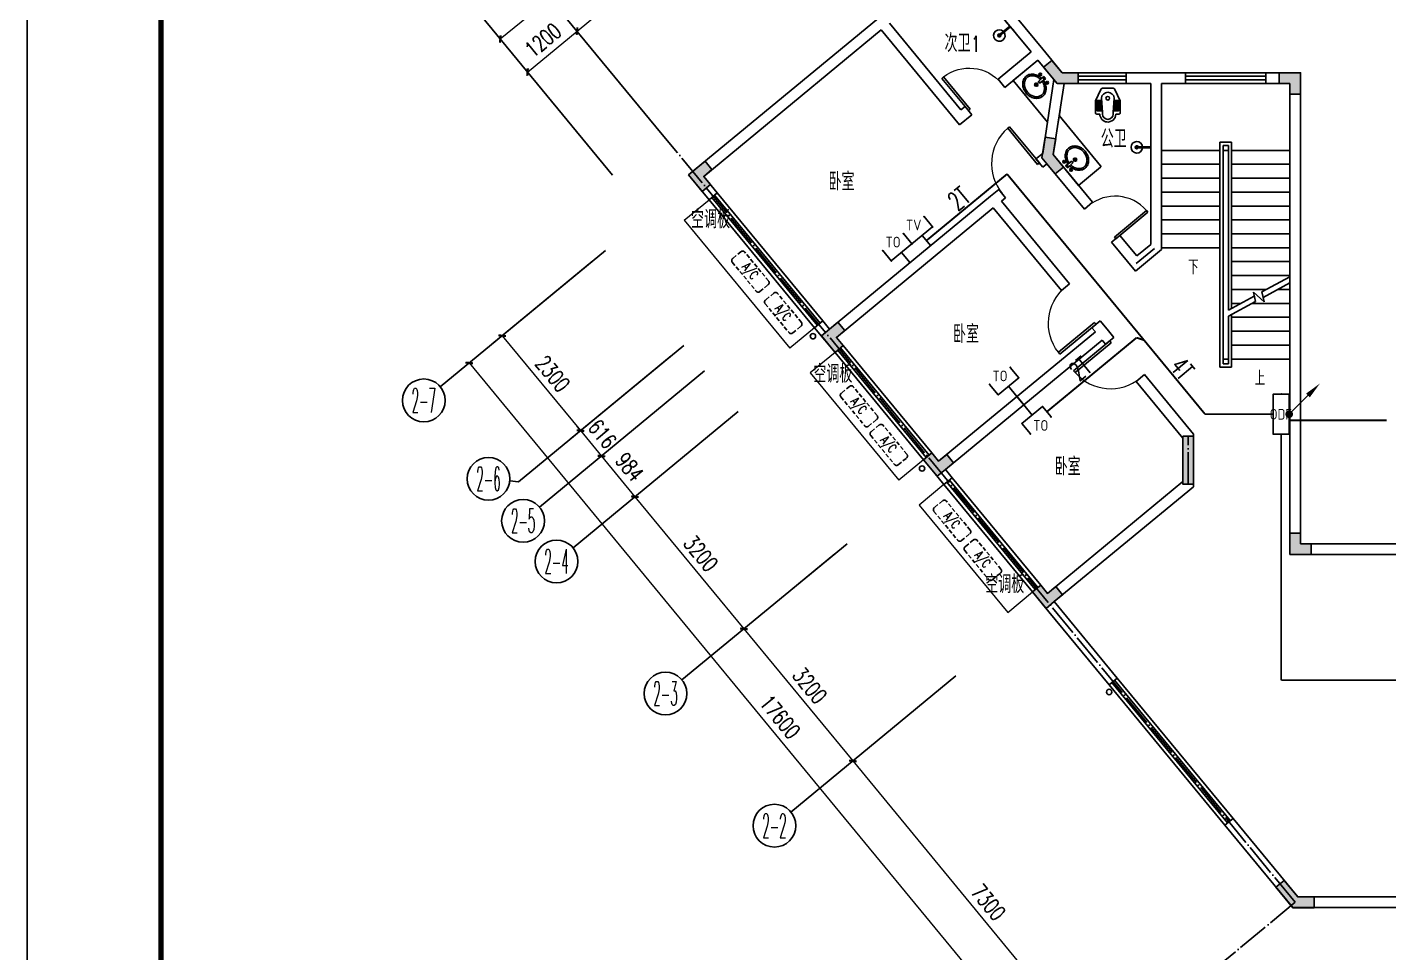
# Model space of a CAD drawing. Extents: x -7085 to 604621, y -1107727 to 606871.
# Drawn here: x 33764 to 59215, y 407083 to 424376 of the extents above; entities that cross this region are included whole.
import ezdxf
from ezdxf.enums import TextEntityAlignment as Align

# ---------------------------------------------------------------- set-up
doc = ezdxf.new("R2010")
doc.units = 0
doc.header["$LTSCALE"] = 1000
doc.header["$MEASUREMENT"] = 0
doc.linetypes.add('( Hidden )', pattern=[0.375, 0.25, -0.125])
doc.linetypes.add('DOTE', pattern=[2.42, 2, -0.2, 0.02, -0.2])
for name, color, linetype in [('A-DOOR', 141, 'Continuous'), ('A-DOTE', 8, 'DOTE'), ('A-FLOR-EVTR', 2, 'Continuous'), ('A-FLOR-HVAC', 4, 'Continuous'), ('A-FLOR-SPCL', 223, 'Continuous'), ('A-ROOF-STRM', 150, 'Continuous'), ('A-SECT-STR', 2, 'Continuous'), ('A-WALL-BRIC', 41, 'Continuous'), ('A-WALL-SURF', 253, 'Continuous'), ('AXIS', 3, 'Continuous'), ('AXIS_TEXT', 7, 'Continuous'), ('DIM_SYMB', 3, 'Continuous'), ('EQUIP-通讯', 3, 'Continuous'), ('G_COL_墙柱_', 4, 'Continuous'), ('J-FURN-厨卫', 253, 'Continuous'), ('LWIRE', 4, 'Continuous'), ('PUB_DIM', 3, 'Continuous'), ('PUB_TEXT', 7, 'Continuous'), ('TEL_TEXT', 7, 'Continuous'), ('TEL_TITLE', 7, 'Continuous'), ('WIRE-通讯', 4, 'Continuous')]:
    doc.layers.add(name, color=color, linetype=linetype)
doc.layers.add('建筑底图', color=8, linetype='Continuous', lineweight=5)
doc.styles.add('_TCH_AXIS', font='COMPLEX', dxfattribs={"bigfont": 'GBCBIG'})
doc.styles.add('_TCH_DIM', font='SIMPLEX', dxfattribs={"bigfont": 'GBCBIG'})
doc.styles.add('_TCH_DIM_T3', font='SIMPLEX', dxfattribs={"width": 0.705882, "bigfont": 'GBCBIG'})
doc.styles.add('_TCH_WINDOW', font='SIMPLEX', dxfattribs={"height": 3.5, "bigfont": 'GBCBIG'})
doc.styles.add('_TEL_ATTDEF', font='GBENOR', dxfattribs={"width": 0.8, "height": 3, "bigfont": 'GBCBIG'})
doc.styles.add('_TEL_DIM', font='SIMPLEX', dxfattribs={"width": 0.8, "height": 3.5, "bigfont": 'HZTXT'})
doc.styles.add('COMPLEX', font='COMPLEX')
doc.styles.get("Standard").update_dxf_attribs({"font": 'gbenor.shx', "bigfont": 'gbcbig.shx'})
doc.dimstyles.new('_TCH_ARCH&&100', dxfattribs={"dimtxt": 297.5, "dimasz": 100, "dimexe": 250, "dimexo": 300, "dimgap": 126.25, "dimtad": 1, "dimdec": 0, "dimzin": 0, "dimdsep": 46, "dimtxsty": '_TCH_DIM_T3', "dimblk": 'ARCHTICK', "dimcen": 0.09, "dimclrt": 7, "dimazin": 2, "dimtfac": 1, "dimtdec": 0, "dimtix": 1, "dimtmove": 2, "dimatfit": 3, "dimfxl": 0, "dimtolj": 1, "dimtzin": 0, "dimarcsym": 0})

# ---------------------------------------------------------------- blocks, each defined once
blk = doc.blocks.new('$plan$00002939')
at = {"layer": 'A-FLOR-SPCL', "color": 0}
blk.add_line((-10, 0), (10, 0), dxfattribs=at)
for points in [[(-124, 0), (133, 0)], [(-10, 0), (-10, -263)], [(10, 0), (10, -263)]]:
    blk.add_lwpolyline(points, dxfattribs=at)
for centre, radius, start, end in [((0, -262), 108, 95.306, 84.694), ((0, -262), 28.3, 110.6725, 69.3275), ((0, -260), 10.5, 197.2381, 342.7619)]:
    blk.add_arc(centre, radius, start, end, dxfattribs=at)
blk = doc.blocks.new('A$C14812D6A')
at = {"layer": 'A-FLOR-SPCL', "color": 0}
for p, q in [((288, 284), (218, 226)), ((282, 220), (225, 290)), ((397, 406), (289, 307)), ((363, 386), (289, 307)), ((311, 281), (289, 307)), ((319, 287), (297, 313)), ((357, 471), (301, 424)), ((352, 419), (306, 476)), ((429, 368), (311, 281)), ((403, 338), (311, 281)), ((397, 406), (363, 386)), ((413, 356), (383, 393)), ((429, 368), (397, 406)), ((429, 368), (403, 338)), ((485, 316), (428, 270)), ((480, 265), (433, 321))]:
    blk.add_line(p, q, dxfattribs=at)
for points in [[(64, 99, -0.080052), (17, 180, -0.088849), (0, 266, -0.104988), (17, 350, -0.12017), (64, 414, -0.12017), (135, 448, -0.104988), (222, 448, -0.088849), (302, 416, -0.055034), (353, 375, -0.080052)], [(87, 118, -0.080052), (45, 191, -0.088849), (30, 266, -0.104988), (44, 339, -0.12017), (83, 391, -0.12017), (141, 419, -0.104988), (215, 419, -0.088849), (286, 390, -0.056066), (333, 353, -0.080052)], [(390, 330, -0.055034), (420, 272, -0.088849), (437, 187, -0.104988), (420, 102, -0.12017), (373, 39, -0.12017), (302, 5, -0.104988), (215, 4, -0.088849), (135, 37, -0.080052), (64, 99, -0.080052)], [(365, 314, -0.056066), (392, 262, -0.088849), (407, 187, -0.104988), (393, 114, -0.12017), (354, 62, -0.12017), (296, 34, -0.104988), (222, 34, -0.088849), (151, 62, -0.080052), (87, 118, -0.080052)]]:
    blk.add_lwpolyline(points, format="xyb", dxfattribs=at)
for centre, radius in [((253, 255), 30), ((253, 255), 20), ((329, 447), 25), ((329, 447), 15), ((456, 293), 25), ((456, 293), 15)]:
    blk.add_circle(centre, radius, dxfattribs=at)
for centre, start, end in [((392, 371), 30.0417, 228.9912), ((393, 369), 210.0417, 48.9912)]:
    blk.add_arc(centre, 7.19, start, end, dxfattribs=at)
blk = doc.blocks.new('$plan$00002878')
at = {"layer": 'A-FLOR-SPCL', "color": 0}
for p, q in [((-198, -230), (-127, -230)), ((-198, -250), (-127, -250)), ((-120, -192), (-100, -450)), ((120, -192), (100, -450)), ((198, -230), (127, -230)), ((198, -250), (127, -250)), ((-198, -255), (-125, -255)), ((-198, -275), (-125, -275)), ((-198, -280), (-123, -280)), ((-198, -300), (-123, -300)), ((-198, -305), (-121, -305)), ((-198, -325), (-121, -325)), ((-198, -330), (-119, -330)), ((-198, -350), (-119, -350)), ((-198, -355), (-117, -355)), ((-198, -375), (-117, -375)), ((-198, -380), (-115, -380)), ((-198, -400), (-115, -400)), ((-198, -405), (-113, -405)), ((-198, -425), (-113, -425)), ((-100, -450), (-100, -486)), ((100, -450), (100, -486)), ((198, -405), (113, -405)), ((198, -425), (113, -425)), ((198, -380), (115, -380)), ((198, -400), (115, -400)), ((198, -355), (117, -355)), ((198, -375), (117, -375)), ((198, -330), (119, -330)), ((198, -350), (119, -350)), ((198, -305), (121, -305)), ((198, -325), (121, -325)), ((198, -280), (123, -280)), ((198, -300), (123, -300)), ((198, -255), (125, -255)), ((198, -275), (125, -275))]:
    blk.add_line(p, q, dxfattribs=at)
blk.add_lwpolyline([(-150, -486), (-210, -486, -0.414214), (-230, -466), (-230, -247, -0.108031), (-228, -239), (-132, -29, -0.293069), (-87, 0), (87, 0, -0.293069), (132, -29), (228, -239, -0.108031), (230, -247), (230, -466, -0.414214), (210, -486), (150, -486, -0.370477), (18, -634, -0.440428)], format="xyb", close=True, dxfattribs=at)
blk.add_circle((1, -190), 33.9, dxfattribs=at)
for centre, radius, start, end in [((-198, -240), 10, 90, 270), ((-127, -240), 10, 270, 90), ((-1, -198), 120, 89.7121, 177.2241), ((1, -198), 120, 2.7759, 90.2879), ((127, -240), 10, 90, 270), ((198, -240), 10, 270, 90), ((-198, -265), 10, 90, 270), ((-198, -290), 10, 90, 270), ((-198, -315), 10, 90, 270), ((-198, -340), 10, 90, 270), ((-198, -365), 10, 90, 270), ((-198, -390), 10, 90, 270), ((-198, -415), 10, 90, 270), ((-125, -265), 10, 270, 90), ((-123, -290), 10, 270, 90), ((-121, -315), 10, 270, 90), ((-119, -340), 10, 270, 90), ((-117, -365), 10, 270, 90), ((-115, -390), 10, 270, 90), ((-113, -415), 10, 270, 90), ((0, -485), 100, 180.775, 359.225), ((113, -415), 10, 90, 270), ((115, -390), 10, 90, 270), ((117, -365), 10, 90, 270), ((119, -340), 10, 90, 270), ((121, -315), 10, 90, 270), ((123, -290), 10, 90, 270), ((125, -265), 10, 90, 270), ((198, -265), 10, 270, 90), ((198, -290), 10, 270, 90), ((198, -315), 10, 270, 90), ((198, -340), 10, 270, 90), ((198, -365), 10, 270, 90), ((198, -390), 10, 270, 90), ((198, -415), 10, 270, 90)]:
    blk.add_arc(centre, radius, start, end, dxfattribs=at)
blk = doc.blocks.new('COL')
at = {"layer": 'A-WALL-SURF'}
for points in [[(1903, -2150), (1712, -1918), (1558, -2046), (1808, -2350), (2203, -2350), (2203, -2150)], [(6162, -2350), (6162, -2550), (6362, -2550), (6362, -2150), (5962, -2150), (5962, -2350)], [(1739, -3679), (1784, -3383), (1586, -3353), (1527, -3738), (1775, -4038), (1929, -3911)], [(-4769, -3804), (-5078, -4059), (-4823, -4367), (-4669, -4240), (-4796, -4086), (-4642, -3959)], [(-2442, -6940), (-2288, -6813), (-2161, -6967), (-2315, -7094), (-2188, -7249), (-2342, -7376), (-2596, -7067)], [(4162, -8937), (4362, -8937), (4362, -9837), (4162, -9837)], [(-279, -9563), (-124, -9436), (-252, -9282), (-406, -9409), (-533, -9254), (-688, -9382), (-433, -9690)], [(6362, -10950), (6362, -10750), (6162, -10750), (6162, -11150), (6562, -11150), (6562, -10950)], [(1757, -12032), (1912, -11904), (1784, -11750), (1630, -11877), (1503, -11723), (1349, -11850), (1603, -12159)], [(6054, -17241), (5900, -17368), (6215, -17750), (6615, -17750), (6615, -17550), (6309, -17550)]]:
    blk.add_hatch(color=0, dxfattribs=at).paths.add_polyline_path(points)
at = {"layer": 'G_COL_墙柱_', "color": 0, "extrusion": (0, 0, -1)}
blk.add_lwpolyline([(-1903, -2150), (-1712, -1918), (-1558, -2046), (-1808, -2350), (-2203, -2350), (-2203, -2150)], close=True, dxfattribs=at)
at = {"layer": 'G_COL_墙柱_', "color": 0}
for points in [[(6162, -2350), (6162, -2550), (6362, -2550), (6362, -2150), (5962, -2150), (5962, -2350)], [(-4769, -3804), (-5078, -4059), (-4823, -4367), (-4669, -4240), (-4796, -4086), (-4642, -3959)], [(-2442, -6940), (-2288, -6813), (-2161, -6967), (-2315, -7094), (-2188, -7249), (-2342, -7376), (-2596, -7067), (-2442, -6940)], [(4162, -8937), (4362, -8937), (4362, -9837), (4162, -9837)], [(-279, -9563), (-124, -9436), (-252, -9282), (-406, -9409), (-533, -9254), (-688, -9382), (-433, -9690), (-279, -9563)], [(6362, -10950), (6362, -10750), (6162, -10750), (6162, -11150), (6562, -11150), (6562, -10950)], [(1757, -12032), (1912, -11904), (1784, -11750), (1630, -11877), (1503, -11723), (1349, -11850), (1603, -12159), (1757, -12032)], [(6054, -17241), (5900, -17368), (6215, -17750), (6615, -17750), (6615, -17550), (6309, -17550)]]:
    blk.add_lwpolyline(points, close=True, dxfattribs=at)
blk.add_lwpolyline([(1739, -3679), (1784, -3383), (1586, -3353), (1527, -3738), (1775, -4038), (1929, -3911), (1739, -3679)], dxfattribs=at)
blk = doc.blocks.new('KTWJ1')
at = {"layer": 'A-FLOR-HVAC', "color": 0, "linetype": '( Hidden )', "ltscale": 0.3}
blk.add_lwpolyline([(152982, -14209, 0.414214), (153032, -14259), (153732, -14259, 0.414214), (153782, -14209), (153782, -14009, 0.414214), (153732, -13959), (153032, -13959, 0.414214), (152982, -14009)], format="xyb", close=True, dxfattribs=at)
at = {"layer": 'A-FLOR-HVAC', "color": 0, "style": '_TCH_WINDOW', "width": 0.705882}
blk.add_text('A/C', height=170, dxfattribs=at).set_placement((153214, -14188))
blk = doc.blocks.new('_AXISO')
blk.add_circle((0, 0), 0.5)
at = {"layer": 'AXIS_TEXT', "style": 'COMPLEX', "width": 1.041667}
blk.add_attdef('A', text='', height=0.56, dxfattribs=at).set_placement((-0.25, -0.28), (0.25, -0.28), align=Align.FIT)
blk = doc.blocks.new('$WINLIB2D$00000001')
at = {"color": 0}
for points in [[(-0.5, 0.5), (-0.5, -0.5)], [(-0.5, 0.5), (0.5, 0.5)], [(0.5, -0.5), (0.5, 0.5)], [(0.5, 0.1667), (-0.5, 0.1667)], [(0.5, -0.1667), (-0.5, -0.1667)], [(-0.5, -0.5), (0.5, -0.5)]]:
    blk.add_lwpolyline(points, dxfattribs=at)
blk = doc.blocks.new('$DorLib2D$00000001')
at = {"color": 0}
for p, q in [((0.45, 0.975), (0.5, 0.975)), ((0.45, 0), (0.45, 0.975)), ((0.5, 0), (0.5, 0.975)), ((0.5, 0), (0.45, 0))]:
    blk.add_line(p, q, dxfattribs=at)
at = {"color": 0, "lineweight": 13}
blk.add_arc((0.475, 0), 0.975, 91.4693, 180, dxfattribs=at)
blk = doc.blocks.new('_ArchTick')
at = {"color": 0, "linetype": 'ByBlock', "const_width": 0.4}
blk.add_lwpolyline([(-0.5, -0.5), (0.5, 0.5)], dxfattribs=at)
blk = doc.blocks.new('*D1625')
at = {"layer": 'Defpoints', "color": 0}
for p in [(44571, 471735), (46035, 469961), (44106, 468370)]:
    blk.add_point(p, dxfattribs=at)
at = {"layer": 'PUB_DIM', "color": 0, "lineweight": -2}
for p, q in [((44340, 471544), (42450, 469985)), ((42643, 470144), (44106, 468370)), ((45803, 469770), (43913, 468211))]:
    blk.add_line(p, q, dxfattribs=at)
at = {"layer": 'PUB_DIM', "color": 0, "lineweight": -2, "xscale": 100, "yscale": 100, "zscale": 100}
for p, rotation in [((42643, 470144), 129.5164780570853), ((44106, 468370), 309.5164780570854)]:
    blk.add_blockref('_ArchTick', p, dxfattribs=dict(at, rotation=rotation))
at = {"layer": 'PUB_DIM', "color": 7, "insert": (43587, 469432), "char_height": 297.5, "attachment_point": 5, "rotation": 309.5165, "style": '_TCH_DIM_T3'}
blk.add_mtext('\\A1;2300', dxfattribs=at)
blk = doc.blocks.new('*D1626')
at = {"layer": 'Defpoints', "color": 0}
for p in [(46035, 469961), (46427, 469485), (44498, 467894)]:
    blk.add_point(p, dxfattribs=at)
at = {"layer": 'PUB_DIM', "color": 0, "lineweight": -2}
for p, q in [((45803, 469770), (43913, 468211)), ((46196, 469294), (44306, 467735)), ((44106, 468370), (44043, 468447)), ((44106, 468370), (44498, 467894)), ((44498, 467894), (44562, 467817))]:
    blk.add_line(p, q, dxfattribs=at)
at = {"layer": 'PUB_DIM', "color": 0, "lineweight": -2, "xscale": 100, "yscale": 100, "zscale": 100}
for p, rotation in [((44106, 468370), 309.5164780570876), ((44498, 467894), 129.5164780570876)]:
    blk.add_blockref('_ArchTick', p, dxfattribs=dict(at, rotation=rotation))
at = {"layer": 'PUB_DIM', "color": 7, "insert": (44515, 468307), "char_height": 297.5, "attachment_point": 5, "rotation": 309.5165, "style": '_TCH_DIM_T3'}
blk.add_mtext('\\A1;616', dxfattribs=at)
blk = doc.blocks.new('*D1627')
at = {"layer": 'Defpoints', "color": 0}
for p in [(46427, 469485), (47053, 468726), (45124, 467135)]:
    blk.add_point(p, dxfattribs=at)
at = {"layer": 'PUB_DIM', "color": 0, "lineweight": -2}
for p, q in [((46196, 469294), (44306, 467735)), ((46822, 468535), (44932, 466976)), ((44498, 467894), (45124, 467135))]:
    blk.add_line(p, q, dxfattribs=at)
at = {"layer": 'PUB_DIM', "color": 0, "lineweight": -2, "xscale": 100, "yscale": 100, "zscale": 100}
for p, rotation in [((44498, 467894), 129.5164780570841), ((45124, 467135), 309.5164780570842)]:
    blk.add_blockref('_ArchTick', p, dxfattribs=dict(at, rotation=rotation))
at = {"layer": 'PUB_DIM', "color": 7, "insert": (45024, 467690), "char_height": 297.5, "attachment_point": 5, "rotation": 309.5165, "style": '_TCH_DIM_T3'}
blk.add_mtext('\\A1;984', dxfattribs=at)
blk = doc.blocks.new('*D1628')
at = {"layer": 'Defpoints', "color": 0}
for p in [(47053, 468726), (49089, 466258), (47161, 464667)]:
    blk.add_point(p, dxfattribs=at)
at = {"layer": 'PUB_DIM', "color": 0, "lineweight": -2}
for p, q in [((46822, 468535), (44932, 466976)), ((45124, 467135), (47161, 464667)), ((48858, 466067), (46968, 464508))]:
    blk.add_line(p, q, dxfattribs=at)
at = {"layer": 'PUB_DIM', "color": 0, "lineweight": -2, "xscale": 100, "yscale": 100, "zscale": 100}
for p, rotation in [((45124, 467135), 129.5164780570856), ((47161, 464667), 309.5164780570856)]:
    blk.add_blockref('_ArchTick', p, dxfattribs=dict(at, rotation=rotation))
at = {"layer": 'PUB_DIM', "color": 7, "insert": (46355, 466076), "char_height": 297.5, "attachment_point": 5, "rotation": 309.5165, "style": '_TCH_DIM_T3'}
blk.add_mtext('\\A1;3200', dxfattribs=at)
blk = doc.blocks.new('*D1629')
at = {"layer": 'Defpoints', "color": 0}
for p in [(49089, 466258), (51125, 463789), (49197, 462198)]:
    blk.add_point(p, dxfattribs=at)
at = {"layer": 'PUB_DIM', "color": 0, "lineweight": -2}
for p, q in [((48858, 466067), (46968, 464508)), ((47161, 464667), (49197, 462198)), ((50894, 463598), (49004, 462039))]:
    blk.add_line(p, q, dxfattribs=at)
at = {"layer": 'PUB_DIM', "color": 0, "lineweight": -2, "xscale": 100, "yscale": 100, "zscale": 100}
for p, rotation in [((47161, 464667), 129.5164780570859), ((49197, 462198), 309.5164780570859)]:
    blk.add_blockref('_ArchTick', p, dxfattribs=dict(at, rotation=rotation))
at = {"layer": 'PUB_DIM', "color": 7, "insert": (48391, 463608), "char_height": 297.5, "attachment_point": 5, "rotation": 309.5165, "style": '_TCH_DIM_T3'}
blk.add_mtext('\\A1;3200', dxfattribs=at)
blk = doc.blocks.new('*D1630')
at = {"layer": 'Defpoints', "color": 0}
for p in [(51125, 463789), (55770, 458157), (53842, 456567)]:
    blk.add_point(p, dxfattribs=at)
at = {"layer": 'PUB_DIM', "color": 0, "lineweight": -2}
for p, q in [((50894, 463598), (49004, 462039)), ((49197, 462198), (53842, 456567)), ((55539, 457967), (53649, 456408))]:
    blk.add_line(p, q, dxfattribs=at)
at = {"layer": 'PUB_DIM', "color": 0, "lineweight": -2, "xscale": 100, "yscale": 100, "zscale": 100}
for p, rotation in [((49197, 462198), 129.5164780570856), ((53842, 456567), 309.5164780570856)]:
    blk.add_blockref('_ArchTick', p, dxfattribs=dict(at, rotation=rotation))
at = {"layer": 'PUB_DIM', "color": 7, "insert": (51731, 459557), "char_height": 297.5, "attachment_point": 5, "rotation": 309.5165, "style": '_TCH_DIM_T3'}
blk.add_mtext('\\A1;7300', dxfattribs=at)
blk = doc.blocks.new('*D1631')
at = {"layer": 'Defpoints', "color": 0}
for p in [(44571, 471735), (55770, 458157), (53225, 456058)]:
    blk.add_point(p, dxfattribs=at)
at = {"layer": 'PUB_DIM', "color": 0, "lineweight": -2}
for p, q in [((44340, 471544), (41833, 469476)), ((42026, 469635), (53225, 456058)), ((55539, 457967), (53032, 455899))]:
    blk.add_line(p, q, dxfattribs=at)
at = {"layer": 'PUB_DIM', "color": 0, "lineweight": -2, "xscale": 100, "yscale": 100, "zscale": 100}
for p, rotation in [((42026, 469635), 129.5164780570852), ((53225, 456058), 309.5164780570851)]:
    blk.add_blockref('_ArchTick', p, dxfattribs=dict(at, rotation=rotation))
at = {"layer": 'PUB_DIM', "color": 7, "insert": (47837, 463021), "char_height": 297.5, "attachment_point": 5, "rotation": 309.5165, "style": '_TCH_DIM_T3'}
blk.add_mtext('\\A1;17600', dxfattribs=at)
blk = doc.blocks.new('*D1632')
at = {"layer": 'Defpoints', "color": 0}
for p in [(44042, 475835), (45632, 473906), (44707, 473143)]:
    blk.add_point(p, dxfattribs=at)
at = {"layer": 'PUB_DIM', "color": 0, "lineweight": -2}
for p, q in [((45441, 474138), (43882, 476028)), ((43116, 475071), (44042, 475835)), ((44516, 473374), (42957, 475264))]:
    blk.add_line(p, q, dxfattribs=at)
at = {"layer": 'PUB_DIM', "color": 0, "lineweight": -2, "xscale": 100, "yscale": 100, "zscale": 100}
for p, rotation in [((44042, 475835), 39.51647805708824), ((43116, 475071), 219.5164780570882)]:
    blk.add_blockref('_ArchTick', p, dxfattribs=dict(at, rotation=rotation))
at = {"layer": 'PUB_DIM', "color": 7, "insert": (43404, 475665), "char_height": 297.5, "attachment_point": 5, "rotation": 39.5165, "style": '_TCH_DIM_T3'}
blk.add_mtext('\\A1;1200', dxfattribs=at)
blk = doc.blocks.new('*D1633')
at = {"layer": 'Defpoints', "color": 0}
for p in [(47127, 478380), (48718, 476451), (45632, 473906)]:
    blk.add_point(p, dxfattribs=at)
at = {"layer": 'PUB_DIM', "color": 0, "lineweight": -2}
for p, q in [((48527, 476683), (46968, 478573)), ((44042, 475835), (47127, 478380)), ((45441, 474138), (43882, 476028))]:
    blk.add_line(p, q, dxfattribs=at)
at = {"layer": 'PUB_DIM', "color": 0, "lineweight": -2, "xscale": 100, "yscale": 100, "zscale": 100}
for p, rotation in [((47127, 478380), 39.51647805708824), ((44042, 475835), 219.5164780570882)]:
    blk.add_blockref('_ArchTick', p, dxfattribs=dict(at, rotation=rotation))
at = {"layer": 'PUB_DIM', "color": 7, "insert": (45409, 477319), "char_height": 297.5, "attachment_point": 5, "rotation": 39.5165, "style": '_TCH_DIM_T3'}
blk.add_mtext('\\A1;4000', dxfattribs=at)
blk = doc.blocks.new('*D1637')
at = {"layer": 'Defpoints', "color": 0}
for p in [(48470, 480524), (50570, 477978), (44707, 473143)]:
    blk.add_point(p, dxfattribs=at)
at = {"layer": 'PUB_DIM', "color": 0, "lineweight": -2}
for p, q in [((42607, 475688), (48470, 480524)), ((50379, 478210), (48311, 480717)), ((44516, 473374), (42448, 475881))]:
    blk.add_line(p, q, dxfattribs=at)
at = {"layer": 'PUB_DIM', "color": 0, "lineweight": -2, "xscale": 100, "yscale": 100, "zscale": 100}
for p, rotation in [((48470, 480524), 39.51647805708493), ((42607, 475688), 219.516478057085)]:
    blk.add_blockref('_ArchTick', p, dxfattribs=dict(at, rotation=rotation))
at = {"layer": 'PUB_DIM', "color": 7, "insert": (45363, 478318), "char_height": 297.5, "attachment_point": 5, "rotation": 39.5165, "style": '_TCH_DIM_T3'}
blk.add_mtext('\\A1;7600', dxfattribs=at)
blk = doc.blocks.new('$equip$00002553')
for p, q in [((-0.75, 0.3), (-0.75, -0.3)), ((0.75, 0.3), (-0.75, 0.3)), ((0.75, -0.3), (0.75, 0.3)), ((-0.75, -0.3), (0.75, -0.3))]:
    blk.add_line(p, q)
at = {"const_width": 0.04}
blk.add_lwpolyline([(-0.75, 0.3), (-0.75, -0.3), (0.75, -0.3), (0.75, 0.3), (-0.75, 0.3), (-0.75, -0.3)], dxfattribs=at)
for p in [(-0.75, 0), (0, 0.3), (0.75, 0), (0, -0.3)]:
    blk.add_point(p)
at = {"color": 7, "style": '_TEL_DIM'}
blk.add_attdef('$TEXT$', text='', height=0.4, dxfattribs=at).set_placement((-0.001, 0.013), align=Align.MIDDLE_CENTER)
at = {"color": 7, "style": '_TEL_DIM', "flags": 1}
blk.add_attdef('A', text='', height=0.00002, dxfattribs=at).set_placement((0, 0), align=Align.MIDDLE_CENTER)
blk = doc.blocks.new('$equip$00001847')
for p, q in [((-0.5, 0.499), (-0.5, 0.999)), ((0.5, 0.999), (0.5, 0.499)), ((0.5, 0.499), (-0.5, 0.499)), ((0, 0.5), (0, 0))]:
    blk.add_line(p, q)
for p in [(-0.5, 0.999), (0.5, 0.999), (-0.5, 0.499), (0, 0), (0.5, 0.499)]:
    blk.add_point(p)
at = {"color": 7, "style": '_TEL_DIM'}
blk.add_attdef('$TEXT$', text='', height=0.4, dxfattribs=at).set_placement((0, 0.999), align=Align.MIDDLE_CENTER)
at = {"color": 7, "style": '_TEL_DIM', "flags": 1}
blk.add_attdef('A', text='', height=0.00002, dxfattribs=at).set_placement((0, 0), align=Align.MIDDLE_CENTER)
blk = doc.blocks.new('$equip$00001802')
for p, q in [((-0.5, 0.499), (-0.5, 0.999)), ((0.5, 0.999), (0.5, 0.499)), ((0.5, 0.499), (-0.5, 0.499)), ((0, 0.5), (0, 0))]:
    blk.add_line(p, q)
for p in [(-0.5, 0.999), (0.5, 0.999), (-0.5, 0.499), (0, 0), (0.5, 0.499)]:
    blk.add_point(p)
at = {"color": 7, "style": '_TEL_DIM'}
blk.add_attdef('$TEXT$', text='', height=0.4, dxfattribs=at).set_placement((0, 0.999), align=Align.MIDDLE_CENTER)
at = {"color": 7, "style": '_TEL_DIM', "flags": 1}
blk.add_attdef('A', text='', height=0.00002, dxfattribs=at).set_placement((0, 0), align=Align.MIDDLE_CENTER)
blk = doc.blocks.new('$TelecSys$00000079')
for p, q in [((0.7, 0.7), (0, 0)), ((0.104, 0.104), (0.104, 0.104)), ((-0.104, -0.104), (-0.104, -0.104))]:
    blk.add_line(p, q)
at = {"const_width": 0.142}
blk.add_lwpolyline([(-0.071, 0, 1), (0.071, 0, 1)], format="xyb", close=True, dxfattribs=at)
blk.add_solid([(0.63, 0.77), (0.77, 0.63), (1.15, 1.15)])
at = {"width": 0.8, "flags": 9}
blk.add_attdef('A', (0, 0), '', height=0.00002, dxfattribs=at)
blk = doc.blocks.new('1C')
at = {"color": 8}
for points in [[(52655.8, 475291.9), (52955.8, 474928.2)], [(46046.7, 472303.5), (46509.6, 472685.3)], [(46046.7, 472303.5), (48019.3, 469912.1)], [(48482.1, 470293.9), (48019.3, 469912.1)], [(48863.9, 469831), (48401.1, 469449.2)], [(48401.1, 469449.2), (50055.4, 467443.5)], [(50518.3, 467825.2), (50055.4, 467443.5)], [(50900.1, 467362.4), (50437.2, 466980.6)], [(50437.2, 466980.6), (52091.6, 464974.9)], [(52091.6, 464974.9), (52554.5, 465356.6)]]:
    blk.add_lwpolyline(points, dxfattribs=at)
at = {"layer": 'A-DOTE', "color": 8, "ltscale": 0.3}
blk.add_line((55467.5, 467370.5), (55467.5, 468268.4), dxfattribs=at)
for points in [[(57467.5, 459557.3), (45632.3, 473906.1)], [(54835.7, 471775.2), (54493.2, 471492.7)], [(57467.5, 459557.3), (55770.3, 458157.4)]]:
    blk.add_lwpolyline(points, dxfattribs=at)
at = {"layer": 'A-FLOR-EVTR', "color": 8}
for p, q in [((57367.5, 474857.3), (54967.5, 474857.3)), ((54967.5, 474857.3), (54967.5, 473607.3)), ((57367.5, 473607.3), (57367.5, 474857.3)), ((56057.5, 473757.3), (56057.5, 469557.3)), ((56277.5, 473757.3), (56057.5, 473757.3)), ((56117.5, 473697.3), (56117.5, 469617.3)), ((56217.5, 473697.3), (56117.5, 473697.3)), ((56217.5, 470622.9), (56217.5, 473697.3)), ((56277.5, 470655.4), (56277.5, 473757.3)), ((54967.5, 473607.3), (54967.5, 471787.3)), ((56057.5, 473607.3), (54967.5, 473607.3)), ((54967.5, 473607.3), (56057.5, 473607.3)), ((56117.5, 473607.3), (56117.5, 471787.3)), ((56117.5, 473607.3), (56217.5, 473607.3)), ((56217.5, 470622.9), (56217.5, 473607.3)), ((56277.5, 473607.3), (57367.5, 473607.3)), ((56277.5, 473607.3), (57367.5, 473607.3)), ((57367.5, 471245.4), (57367.5, 473607.3)), ((56057.5, 473347.3), (54967.5, 473347.3)), ((56277.5, 473347.3), (57367.5, 473347.3)), ((56057.5, 473087.3), (54967.5, 473087.3)), ((56277.5, 473087.3), (57367.5, 473087.3)), ((56057.5, 472827.3), (54967.5, 472827.3)), ((56277.5, 472827.3), (57367.5, 472827.3)), ((56057.5, 472567.3), (54967.5, 472567.3)), ((56277.5, 472567.3), (57367.5, 472567.3)), ((56057.5, 472307.3), (54967.5, 472307.3)), ((56277.5, 472307.3), (57367.5, 472307.3)), ((56057.5, 472047.3), (54967.5, 472047.3)), ((56277.5, 472047.3), (57367.5, 472047.3)), ((56057.5, 471787.3), (54967.5, 471787.3)), ((56117.5, 469707.3), (56117.5, 471787.3)), ((56277.5, 471787.3), (57367.5, 471787.3)), ((56277.5, 471527.3), (57367.5, 471527.3)), ((56277.5, 471267.3), (57367.5, 471267.3)), ((56841.9, 470960.9), (57367.5, 471245.4)), ((56866, 470860.2), (57367.5, 471131.7)), ((57367.5, 469707.3), (57367.5, 471131.7)), ((56217.5, 470622.9), (56701.5, 470884.9)), ((56277.5, 471007.3), (56927.6, 471007.3)), ((56725.5, 470784.2), (56684.1, 470957.7)), ((56684.1, 470957.7), (56885.3, 470779.3)), ((56885.3, 470779.3), (56841.9, 470960.9)), ((57137.7, 471007.3), (57367.5, 471007.3)), ((56217.5, 470509.2), (56725.5, 470784.2)), ((56277.5, 470747.3), (56447.3, 470747.3)), ((56657.3, 470747.3), (57367.5, 470747.3)), ((56217.5, 469707.3), (56217.5, 470509.2)), ((56217.5, 469617.3), (56217.5, 470509.2)), ((56277.5, 469557.3), (56277.5, 470541.7)), ((56277.5, 470487.3), (57367.5, 470487.3)), ((56277.5, 470227.3), (57367.5, 470227.3)), ((56277.5, 469967.3), (57367.5, 469967.3)), ((56217.5, 469707.3), (56117.5, 469707.3)), ((56117.5, 469617.3), (56217.5, 469617.3)), ((56277.5, 469707.3), (57367.5, 469707.3)), ((56057.5, 469557.3), (56277.5, 469557.3))]:
    blk.add_line(p, q, dxfattribs=at)
at = {"layer": 'A-FLOR-SPCL', "color": 8}
for points in [[(52192.9, 474910.1), (52655.8, 475291.9)], [(52655.8, 475291.9), (52955.8, 474928.2)], [(52955.8, 474928.2), (52834.4, 474132.4)], [(52192.9, 474910.1), (52834.4, 474132.4)]]:
    blk.add_lwpolyline(points, dxfattribs=at)
blk.add_lwpolyline([(53055.7, 474257), (53829.7, 473318.6, -0.4142136), (53827, 473290.5), (53418.1, 472953.2), (52944.4, 473527.6), (52944.4, 473527.6)], format="xyb", dxfattribs=at)
at = {"layer": 'A-ROOF-STRM', "color": 8}
for centre in [(48451, 470134.6), (50491.7, 467663.3), (53989, 463486.8)]:
    blk.add_circle(centre, 50, dxfattribs=at)
at = {"layer": 'A-SECT-STR', "color": 8}
blk.add_lwpolyline([(53070.3, 474352.4), (53030.7, 474093.3)], dxfattribs=at)
at = {"layer": 'A-WALL-BRIC', "color": 8}
for p, q in [((51219.3, 477347.8), (52746.5, 475496.3)), ((51192.3, 477066.2), (52528.5, 475446.2)), ((46127.8, 473148.2), (49676.5, 476075.2)), ((49880.9, 475984.5), (51217.1, 474364.5)), ((46409.4, 473121.2), (49726.6, 475857.3)), ((49726.6, 475857.3), (51190.1, 474082.9)), ((52528.5, 475446.2), (51911.4, 474937.2)), ((52746.5, 475496.3), (53108.6, 475057.3)), ((52038.7, 474782.9), (52655.8, 475291.9)), ((52655.8, 475291.9), (52955.8, 474928.2)), ((51911.4, 474937.2), (52038.7, 474782.9)), ((52745.7, 473551.3), (52955.8, 474928.2)), ((53408.6, 475057.3), (53108.6, 475057.3)), ((53408.6, 474857.3), (53408.6, 475057.3)), ((54867.5, 475057.3), (54308.6, 475057.3)), ((54308.6, 475057.3), (54308.6, 474857.3)), ((55417.5, 475057.3), (54867.5, 475057.3)), ((55417.5, 474857.3), (55417.5, 475057.3)), ((57567.5, 475057.3), (56917.5, 475057.3)), ((56917.5, 475057.3), (56917.5, 474857.3)), ((57567.5, 475057.3), (57567.5, 466257.3)), ((52944.4, 473527.6), (53147.3, 474857.3)), ((53147.3, 474857.3), (53408.6, 474857.3)), ((54308.6, 474857.3), (54767.5, 474857.3)), ((54767.5, 474857.3), (54767.5, 471848.6)), ((54967.5, 474857.3), (54967.5, 471754.3)), ((54967.5, 474857.3), (55417.5, 474857.3)), ((56917.5, 474857.3), (57367.5, 474857.3)), ((57367.5, 474857.3), (57367.5, 466057.3)), ((51294.2, 474428.1), (51217.1, 474364.5)), ((51421.5, 474273.8), (51294.2, 474428.1)), ((51190.1, 474082.9), (51421.5, 474273.8)), ((52745.7, 473551.3), (52620.9, 473448.3)), ((52620.9, 473448.3), (52748.2, 473294)), ((53679.5, 472636.3), (52944.4, 473527.6)), ((46127.8, 473148.2), (46509.6, 472685.3)), ((52748.2, 473294), (52825.3, 473357.7)), ((52825.3, 473357.7), (53525.2, 472509.1)), ((46663.9, 472812.6), (46409.4, 473121.2)), ((46509.6, 472685.3), (46663.9, 472812.6)), ((48763.7, 470266.8), (51772.3, 472748.4)), ((51926.6, 472875.7), (51772.3, 472748.4)), ((52053.9, 472721.4), (51926.6, 472875.7)), ((51976.7, 472657.7), (52053.9, 472721.4)), ((53249.3, 471114.9), (51976.7, 472657.7)), ((53525.2, 472509.1), (53679.5, 472636.3)), ((48890.9, 470112.5), (51822.4, 472530.5)), ((51822.4, 472530.5), (53095, 470987.6)), ((54188.6, 472019.2), (54034.3, 471891.9)), ((54034.3, 471891.9), (54479.7, 471351.9)), ((54506.7, 471633.5), (54188.6, 472019.2)), ((54479.7, 471351.9), (54967.5, 471754.3)), ((54506.7, 471633.5), (54767.5, 471848.6)), ((53095, 470987.6), (53249.3, 471114.9)), ((48636.4, 470421.1), (48482.1, 470293.9)), ((48763.7, 470266.8), (48636.4, 470421.1)), ((53822, 470420.6), (53667.7, 470293.3)), ((53949.2, 470266.3), (53822, 470420.6)), ((48482.1, 470293.9), (48673, 470062.4)), ((49018.2, 469958.3), (48890.9, 470112.5)), ((50799.8, 467798.2), (53731.3, 470216.2)), ((53667.7, 470293.3), (53731.3, 470216.2)), ((53922.2, 469984.7), (54076.5, 470112)), ((54076.5, 470112), (53949.2, 470266.3)), ((48673, 470062.4), (48863.9, 469831)), ((48863.9, 469831), (49018.2, 469958.3)), ((50927.1, 467643.9), (53858.6, 470061.9)), ((53858.6, 470061.9), (53922.2, 469984.7)), ((54649.2, 469417.7), (54494.9, 469290.4)), ((55567.5, 468304.3), (54649.2, 469417.7)), ((54494.9, 469290.4), (55367.5, 468232.5)), ((55567.5, 468304.3), (55567.5, 467323.3)), ((55367.5, 468232.5), (55367.5, 467417.6)), ((50672.6, 467952.5), (50518.3, 467825.2)), ((50518.3, 467825.2), (50709.2, 467593.8)), ((50799.8, 467798.2), (50672.6, 467952.5)), ((50709.2, 467593.8), (50900.1, 467362.4)), ((51054.4, 467489.6), (50927.1, 467643.9)), ((50900.1, 467362.4), (51054.4, 467489.6)), ((55367.5, 467417.6), (52836, 465329.6)), ((55567.5, 467323.3), (52963.3, 465175.3)), ((57367.5, 466057.3), (64167.5, 466057.3)), ((57567.5, 466257.3), (64267.5, 466257.3)), ((52708.7, 465483.9), (52554.5, 465356.6)), ((52554.5, 465356.6), (52745.4, 465125.2)), ((52836, 465329.6), (52708.7, 465483.9)), ((52745.4, 465125.2), (53986.1, 463620.9)), ((54140.4, 463748.1), (52963.3, 465175.3)), ((53986.1, 463620.9), (54140.4, 463748.1)), ((56303.8, 461125.2), (56149.6, 460998)), ((56149.6, 460998), (57420.3, 459457.3)), ((57514.6, 459657.3), (56303.8, 461125.2)), ((59667.5, 459657.3), (57514.6, 459657.3)), ((57420.3, 459457.3), (59667.5, 459457.3))]:
    blk.add_line(p, q, dxfattribs=at)
at = {"layer": 'AXIS', "color": 8}
for p, q in [((45632.3, 473906.1), (43087.1, 476991.9)), ((44706.6, 473142.6), (42161.4, 476228.3)), ((44571.4, 471734.8), (41485.7, 469189.6)), ((46034.9, 469960.5), (42949.2, 467415.3)), ((46427, 469485.1), (43341.3, 466939.9)), ((47053, 468726.2), (43967.2, 466181)), ((42784.2, 467431.1), (42949.2, 467415.3)), ((49089.2, 466257.6), (46003.4, 463712.4)), ((51125.3, 463789), (48039.6, 461243.8))]:
    blk.add_line(p, q, dxfattribs=at)
at = {"layer": 'DIM_SYMB', "color": 8}
for points in [[(55542.5, 471657.3, 0, 0, 0), (55542.5, 474232.3, 0, 0, 0), (56792.5, 474232.3, 0, 0, 0), (56792.5, 471247.3, 64, 0, 0), (56792.5, 471007.3, 0, 0, 0)], [(56792.5, 469577.3, 0, 0, 0), (56792.5, 470507.3, 64, 0, 0), (56792.5, 470747.3, 0, 0, 0)]]:
    blk.add_lwpolyline(points, format="xyseb", dxfattribs=at)
at = {"layer": 'A-DOOR', "color": 8, "zscale": 200}
for name, p, xscale, yscale, rotation in [('$DorLib2D$00000001', (51666.4, 474605.5), -800, 800, 39.51647805708632), ('$DorLib2D$00000001', (52337.4, 473084.9), 900, 900, 39.51647805708735), ('$DorLib2D$00000001', (53856.9, 472264.1), 800, 800, 309.5164780570856), ('$WINLIB2D$00000001', (47573, 471553.2), 3100, 200, 129.5164780570793), ('$DorLib2D$00000001', (53458.5, 470704.1), 900, -900, 309.5164780571158), ('$WINLIB2D$00000001', (49768.3, 468891.7), 2600, -200, 129.5164780571607), ('$DorLib2D$00000001', (54285.7, 469701.2), -900, -900, 309.5164780571021), ('$WINLIB2D$00000001', (51804.4, 466423.1), 2600, -200, 129.5164780570562), ('$WINLIB2D$00000001', (55145, 462373.1), 3400, -200, 129.5164780570711)]:
    blk.add_blockref(name, p, dxfattribs=dict(at, xscale=xscale, yscale=yscale, rotation=rotation))
for p, xscale, yscale in [((53858.6, 474957.3), -900, -200), ((56167.5, 474957.3), -1500, 200)]:
    blk.add_blockref('$WINLIB2D$00000001', p, dxfattribs=dict(at, xscale=xscale, yscale=yscale))
at = {"layer": 'A-FLOR-HVAC', "color": 8, "rotation": 309.5164780576255}
for p in [(-39430, 598644.2), (-38815.8, 597870.3), (-37400.2, 596128.2), (-36843.7, 595406.9), (-35660.6, 593989.8), (-35085.6, 593258)]:
    blk.add_blockref('KTWJ1', p, dxfattribs=at)
at = {"layer": 'A-FLOR-SPCL', "color": 8, "linetype": 'Continuous', "xscale": -1}
for p, rotation in [((52137.4, 475920.4), 309.5164780570284), ((54767.5, 473663.9), 269.9999999999953)]:
    blk.add_blockref('$plan$00002939', p, dxfattribs=dict(at, rotation=rotation))
at = {"layer": 'A-FLOR-SPCL', "color": 8, "linetype": 'Continuous', "extrusion": (0, 0, -1), "zscale": -1}
blk.add_blockref('$plan$00002878', (-53963.7, 474770.9), dxfattribs=at)
at = {"layer": 'AXIS', "color": 8}
ref = blk.add_blockref('_AXISO', (41177.1, 468935.1), dxfattribs=dict(at, xscale=800, yscale=800, zscale=800))
ref.add_attrib('A', '2-7', dxfattribs={"layer": 'AXIS_TEXT', "color": 8, "height": 452.55, "style": '_TCH_AXIS', "width": 0.35}).set_placement((40950.8, 468708.8), (41403.4, 468708.8), align=Align.FIT)
ref = blk.add_blockref('_AXISO', (42386.1, 467469.4), dxfattribs=dict(at, xscale=800, yscale=800, zscale=800))
ref.add_attrib('A', '2-6', dxfattribs={"layer": 'AXIS_TEXT', "color": 8, "height": 452.55, "style": '_TCH_AXIS', "width": 0.35}).set_placement((42159.8, 467243.1), (42612.3, 467243.1), align=Align.FIT)
ref = blk.add_blockref('_AXISO', (43032.7, 466685.4), dxfattribs=dict(at, xscale=800, yscale=800, zscale=800))
ref.add_attrib('A', '2-5', dxfattribs={"layer": 'AXIS_TEXT', "color": 8, "height": 452.55, "style": '_TCH_AXIS', "width": 0.35}).set_placement((42806.4, 466459.1), (43259, 466459.1), align=Align.FIT)
ref = blk.add_blockref('_AXISO', (43658.7, 465926.5), dxfattribs=dict(at, xscale=800, yscale=800, zscale=800))
ref.add_attrib('A', '2-4', dxfattribs={"layer": 'AXIS_TEXT', "color": 8, "height": 452.55, "style": '_TCH_AXIS', "width": 0.33871}).set_placement((43432.4, 465700.2), (43884.9, 465700.2), align=Align.FIT)
ref = blk.add_blockref('_AXISO', (45694.8, 463457.9), dxfattribs=dict(at, xscale=800, yscale=800, zscale=800))
ref.add_attrib('A', '2-3', dxfattribs={"layer": 'AXIS_TEXT', "color": 8, "height": 452.55, "style": '_TCH_AXIS', "width": 0.35}).set_placement((45468.5, 463231.6), (45921.1, 463231.6), align=Align.FIT)
ref = blk.add_blockref('_AXISO', (47731, 460989.2), dxfattribs=dict(at, xscale=800, yscale=800, zscale=800))
ref.add_attrib('A', '2-2', dxfattribs={"layer": 'AXIS_TEXT', "color": 8, "height": 452.55, "style": '_TCH_AXIS', "width": 0.35}).set_placement((47504.7, 460763), (47957.3, 460763), align=Align.FIT)
at = {"layer": 'G_COL_墙柱_', "color": 8}
blk.add_blockref('COL', (51205.8, 477207), dxfattribs=at)
at = {"layer": 'J-FURN-厨卫', "color": 8}
blk.add_blockref('A$C14812D6A', (52372.7, 474578.5), dxfattribs=at)
at = {"layer": 'J-FURN-厨卫', "color": 8, "rotation": 180}
blk.add_blockref('A$C14812D6A', (53604.4, 473688.5), dxfattribs=at)
at = {"layer": 'PUB_TEXT', "color": 8, "style": '_TCH_DIM'}
for s, height, p in [('次卫', 337.59, (50911.7, 475445.1)), ('公卫', 337.59, (53831.8, 473656.3)), ('卧室', 337.59, (48743.2, 472855.1)), ('空调板', 337.59, (46173.4, 472150)), ('下', 270.1, (55466.5, 471293.3)), ('卧室', 337.59, (51068.7, 470007.9)), ('空调板', 337.59, (48460.1, 469263.4)), ('上', 270.1, (56709.1, 469213.3)), ('卧室', 337.59, (52970.3, 467530.6)), ('空调板', 337.59, (51672.3, 465333.4))]:
    blk.add_text(s, height=height, dxfattribs=at).set_placement(p)
at = {"layer": 'PUB_TEXT', "color": 8, "style": '_TCH_DIM', "width": 0.705882}
blk.add_text('1', height=297.5, dxfattribs=at).set_placement((51403.2, 475445.1))
at = {"layer": 'PUB_DIM', "color": 8}
for p1, p2, distance, picture, middle in [((44706.6, 473142.6), (50569.5, 477978.4), 3300, '*D1637', (45363.3, 478318.4)), ((45632.3, 473906.1), (48718.1, 476451.3), 2500, '*D1633', (45409.5, 477319.5)), ((44706.6, 473142.6), (45632.3, 473906.1), 2500, '*D1632', (43403.7, 475665.1)), ((44571.4, 471734.8), (55770.3, 458157.4), -3300, '*D1631', (47837.3, 463021.3)), ((44571.4, 471734.8), (46034.9, 469960.5), -2500, '*D1625', (43586.7, 469431.9)), ((46034.9, 469960.5), (46427, 469485.1), -2500, '*D1626', (44514.5, 468307)), ((46427, 469485.1), (47053, 468726.2), -2500, '*D1627', (45023.6, 467689.9)), ((47053, 468726.2), (49089.2, 466257.6), -2500, '*D1628', (46354.6, 466076.1)), ((49089.2, 466257.6), (51125.3, 463789), -2500, '*D1629', (48390.8, 463607.5)), ((51125.3, 463789), (55770.3, 458157.4), -2500, '*D1630', (51731.4, 459557.4))]:
    dim = blk.add_aligned_dim(p1=p1, p2=p2, distance=distance, dimstyle='_TCH_ARCH&&100', dxfattribs=at)
    dim.commit()
    dim.dimension.update_dxf_attribs({"geometry": picture, "text_midpoint": middle})

msp = doc.modelspace()

# ---------------------------------------------------------------- linework, layer by layer
at = {"layer": 'TEL_TITLE', "color": 4}
msp.add_lwpolyline([(33764.1, 392324.2), (93164.1, 392324.2), (93164.1, 434324.2), (33764.1, 434324.2)], close=True, dxfattribs=at)
at = {"layer": 'TEL_TITLE', "color": 4, "const_width": 100}
msp.add_lwpolyline([(36264.1, 393324.2), (92164.1, 393324.2), (92164.1, 433324.2), (36264.1, 433324.2)], close=True, dxfattribs=at)
at = {"layer": 'WIRE-通讯', "const_width": 35}
for points in [[(50574.3, 420390.7), (52080.5, 421633.1)], [(52080.5, 421633.1), (55782, 417145.4)], [(52824, 417191.7), (54500.9, 418574.8)], [(54500.9, 418574.8), (54641.1, 418528.5)], [(52265.6, 417475.8), (52392.8, 417321.5)], [(55780.5, 417145.4), (57054, 417145.4)], [(57340.4, 417032.5), (59173, 417032.5)], [(57204, 412175.9), (57204, 416770.4)], [(57204, 412175.9), (63917.7, 412175.9)]]:
    msp.add_lwpolyline(points, dxfattribs=at)

# ---------------------------------------------------------------- block references
at = {"layer": 'EQUIP-通讯'}
ref = msp.add_blockref('$equip$00001802', (50653.7, 420294.4), dxfattribs=dict(at, xscale=499.9999999999999, yscale=499.9999999999999, zscale=499.9999999999999, rotation=39.51647805708632))
ref.add_attrib('$TEXT$', 'TV', dxfattribs={"layer": '0', "color": 7, "height": 200, "style": '_TEL_ATTDEF'}).set_placement((50335.9, 420679.7), align=Align.MIDDLE_CENTER)
ref = msp.add_blockref('$equip$00001847', (50268, 419976.2), dxfattribs=dict(at, xscale=500, yscale=500, zscale=500, rotation=39.51647805708632))
ref.add_attrib('$TEXT$', 'TO', dxfattribs={"layer": '0', "color": 7, "height": 200, "style": '_TEL_ATTDEF'}).set_placement((49950.2, 420361.6), align=Align.MIDDLE_CENTER)
ref = msp.add_blockref('$equip$00001847', (52265.6, 417475.8), dxfattribs=dict(at, xscale=500, yscale=500, zscale=500, rotation=39.51647805710942))
ref.add_attrib('$TEXT$', 'TO', dxfattribs={"layer": '0', "color": 7, "height": 200, "style": '_TEL_ATTDEF'}).set_placement((51947.8, 417861.1), align=Align.MIDDLE_CENTER)
ref = msp.add_blockref('$equip$00001847', (52392.8, 417321.5), dxfattribs=dict(at, xscale=500, yscale=500, zscale=500, rotation=219.5164780571095))
ref.add_attrib('$TEXT$', 'TO', dxfattribs={"layer": '0', "color": 7, "height": 200, "style": '_TEL_ATTDEF'}).set_placement((52710.7, 416936.2), align=Align.MIDDLE_CENTER)
ref = msp.add_blockref('$equip$00002553', (57204, 417145.4), dxfattribs=dict(at, xscale=500, yscale=500, zscale=500, rotation=90))
ref.add_attrib('$TEXT$', 'ODF', dxfattribs={"layer": '0', "color": 7, "height": 200, "style": '_TEL_ATTDEF'}).set_placement((57197.3, 417145), align=Align.MIDDLE_CENTER)
at = {"layer": 'LWIRE', "xscale": 500, "yscale": 500, "zscale": 500}
msp.add_blockref('$TelecSys$00000079', (57354, 417145.4), dxfattribs=at)
at = {"layer": '建筑底图'}
msp.add_blockref('1C', (0, -51531.4), dxfattribs=at)

# ---------------------------------------------------------------- texts
at = {"layer": 'TEL_TEXT', "style": '_TEL_DIM', "width": 0.64}
for s, rotation, p in [('2T', 39.51648, (51157.7, 420930.2)), ('2T', 39.51648, (53426.2, 417750)), ('4T', 309.51648, (55107.9, 418021))]:
    msp.add_text(s, height=350, rotation=rotation, dxfattribs=at).set_placement(p)

doc.saveas('drawing.dxf')
